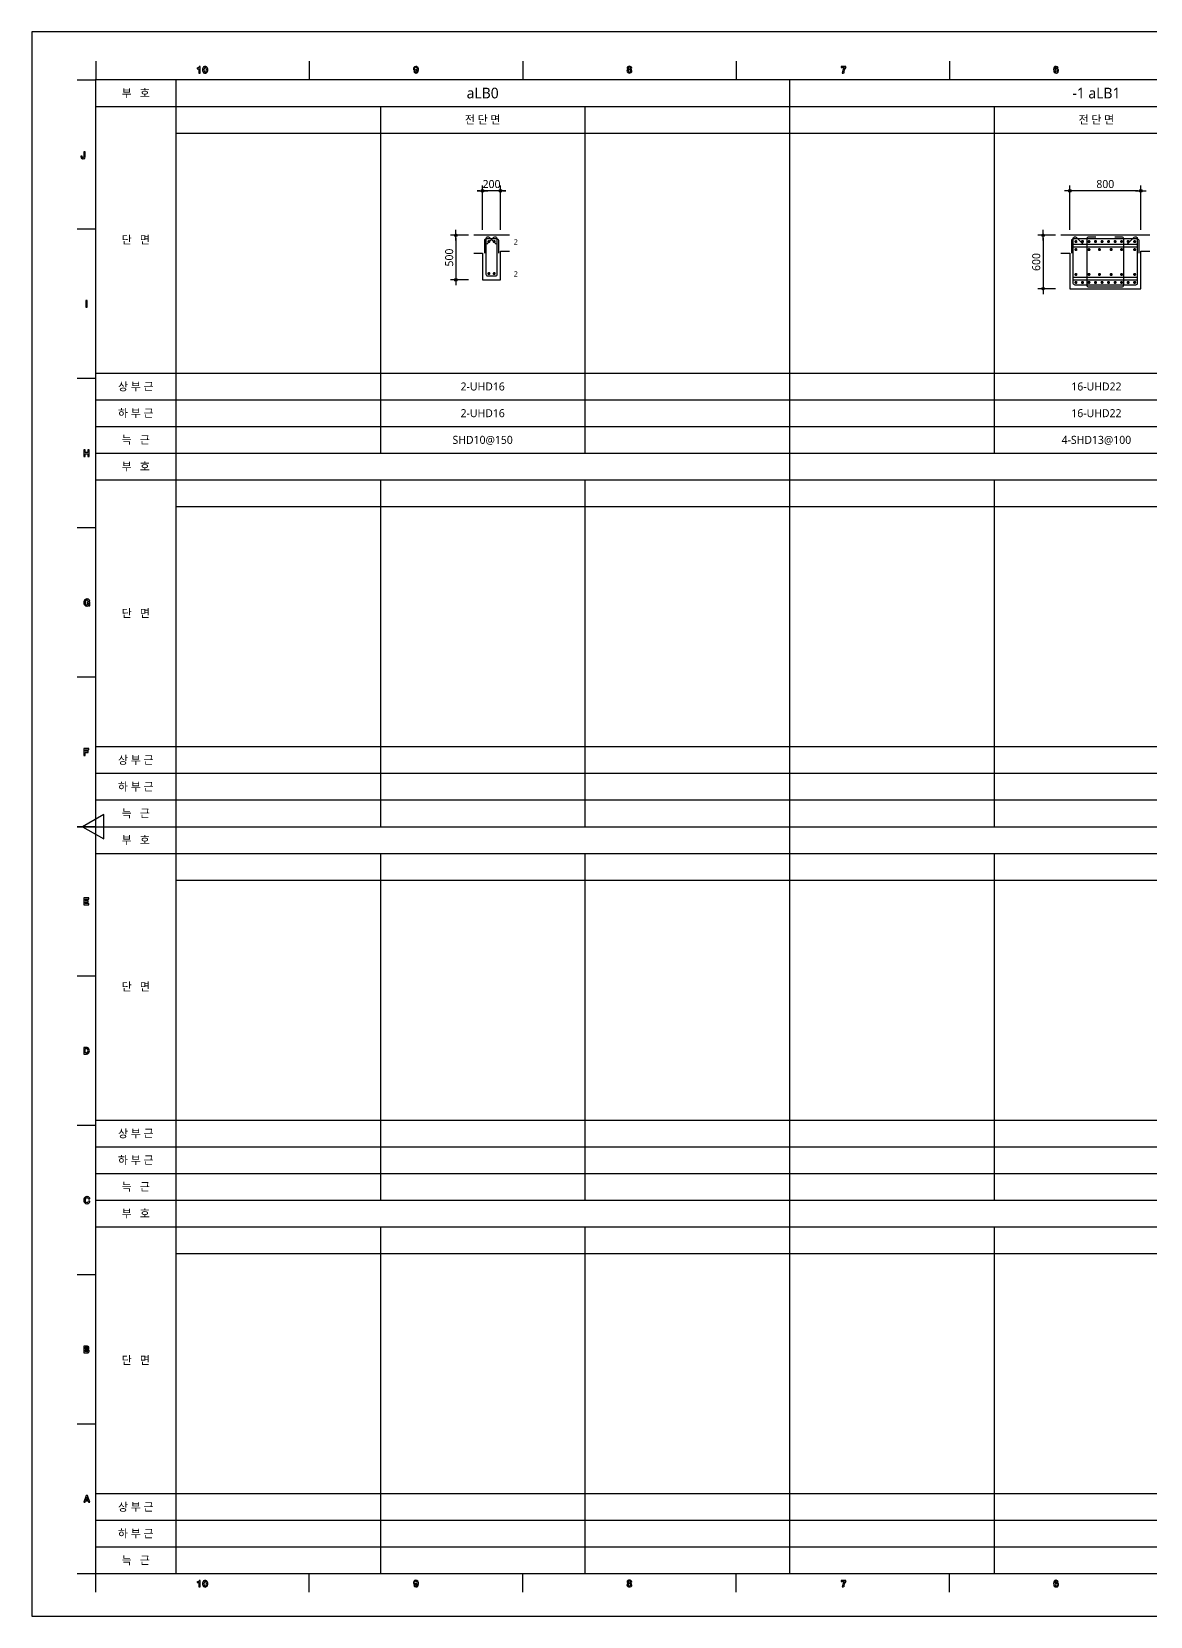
# Model space of a CAD drawing. Header units: millimetres. Extents: x 0 to 25200, y 0 to 17820.
# Drawn here: x 0 to 12576, y 0 to 17820 of the extents above; entities that cross this region are included whole.
import ezdxf
from ezdxf.enums import TextEntityAlignment as Align

# ---------------------------------------------------------------- set-up
doc = ezdxf.new("R2010")
doc.units = ezdxf.units.MM
doc.header["$LTSCALE"] = 30
doc.header["$PDMODE"] = 3
doc.linetypes.add('HIDDEN', pattern=[0.375, 0.25, -0.125])
doc.layers.get('Defpoints').update_dxf_attribs({"color": 145})
for name, color, linetype in [('BAR', 3, 'Continuous'), ('BAR2', 2, 'HIDDEN'), ('EDIT', 1, 'Continuous'), ('ELE', 1, 'Continuous'), ('ML', 4, 'Continuous'), ('sheet', 7, 'Continuous'), ('TEXT', 2, 'Continuous'), ('XR_SHEET (구조)$0$sheet', 7, 'Continuous')]:
    doc.layers.add(name, color=color, linetype=linetype)
doc.styles.add('GHS', font='simplex.shx', dxfattribs={"width": 0.8, "bigfont": 'ghs.shx'})
doc.styles.add('kiahn', font='malgun.ttf')
doc.dimstyles.new('S_30', dxfattribs={"dimscale": 30, "dimtxt": 3, "dimasz": 1, "dimexe": 2, "dimexo": 2, "dimgap": 1, "dimtad": 1, "dimdec": 0, "dimzin": 0, "dimdsep": 46, "dimtxsty": 'GHS', "dimblk1": 'DD', "dimblk2": 'DD', "dimsah": 1, "dimcen": 2.5, "dimdle": 8, "dimclrd": 256, "dimclre": 256, "dimclrt": 2, "dimadec": 0, "dimazin": 0, "dimtfac": 1, "dimtdec": 0, "dimtix": 1, "dimtmove": 2, "dimatfit": 3, "dimldrblk": 'DD', "dimfxl": 1, "dimtolj": 1, "dimtzin": 0, "dimarcsym": 0})

# ---------------------------------------------------------------- blocks, each defined once
blk = doc.blocks.new('XR_SHEET (구조)$0$A3-SHEET')
at = {"layer": 'XR_SHEET (구조)$0$sheet', "color": 8, "linetype": 'Continuous'}
for p, q in [((12, 291.5), (12, 288)), ((52, 291.5), (52, 288)), ((92, 291.5), (92, 288)), ((132, 291.5), (132, 288)), ((172, 291.5), (172, 288)), ((31, 290.22), (31, 290.07)), ((31, 290.07), (31.33, 290.07)), ((31.33, 290.07), (31.33, 289.25)), ((31.33, 289.25), (31.58, 289.25)), ((31.58, 290.46), (31.35, 290.46)), ((31.58, 289.25), (31.58, 290.46)), ((71.78, 289.55), (71.59, 289.55)), ((72, 290.5), (71.95, 290.5)), ((71.98, 289.25), (72.02, 289.25)), ((152.54, 290.47), (151.69, 290.47)), ((151.69, 290.47), (151.69, 290.26)), ((151.69, 290.26), (152.31, 290.26)), ((151.86, 289.25), (152.14, 289.25)), ((152.55, 290.26), (152.54, 290.47)), ((191.98, 290.5), (191.93, 290.5)), ((191.95, 289.25), (192, 289.25)), ((192.17, 290.2), (192.36, 290.2)), ((8.5, 288), (12, 288)), ((9.2, 273.69), (9.2, 273.53)), ((9.44, 273.69), (9.2, 273.69)), ((9.44, 273.53), (9.44, 273.69)), ((10.02, 274.47), (9.75, 274.47)), ((9.75, 274.47), (9.75, 273.53)), ((10.02, 273.53), (10.02, 274.47)), ((12, 260), (8.5, 260)), ((10.39, 246.63), (10.12, 246.63)), ((10.12, 246.63), (10.12, 245.37)), ((10.39, 245.37), (10.39, 246.63)), ((10.12, 245.37), (10.39, 245.37)), ((12, 232), (8.5, 232)), ((10.02, 218.63), (9.75, 218.63)), ((9.75, 218.63), (9.75, 217.37)), ((9.75, 217.37), (10.02, 217.37)), ((10.02, 218.1), (10.02, 218.63)), ((10.5, 218.1), (10.02, 218.1)), ((10.02, 217.37), (10.02, 217.9)), ((10.02, 217.9), (10.5, 217.9)), ((10.77, 218.63), (10.5, 218.63)), ((10.5, 218.63), (10.5, 218.1)), ((10.5, 217.9), (10.5, 217.37)), ((10.5, 217.37), (10.77, 217.37)), ((10.77, 217.37), (10.77, 218.63)), ((12, 204), (8.5, 204)), ((10.38, 190.67), (10.3, 190.67)), ((10.64, 190.23), (10.9, 190.27)), ((10.32, 189.33), (10.38, 189.33)), ((10.9, 190.05), (10.39, 190.05)), ((10.39, 190.05), (10.39, 189.84)), ((10.39, 189.84), (10.69, 189.84)), ((10.69, 189.5), (10.7, 189.38)), ((10.7, 189.38), (10.9, 189.38)), ((10.9, 189.38), (10.9, 190.05)), ((12, 176), (8.5, 176)), ((10.69, 162.64), (9.75, 162.64)), ((9.75, 162.64), (9.75, 161.36)), ((9.75, 161.36), (10.02, 161.36)), ((10.02, 162.14), (10.02, 162.42)), ((10.02, 162.42), (10.69, 162.42)), ((10.61, 162.14), (10.02, 162.14)), ((10.02, 161.36), (10.02, 161.92)), ((10.02, 161.92), (10.61, 161.92)), ((10.61, 161.92), (10.61, 162.14)), ((10.69, 162.42), (10.69, 162.64)), ((12, 148), (8.5, 148)), ((10.68, 134.64), (9.75, 134.64)), ((9.75, 134.64), (9.75, 133.36)), ((10.02, 134.14), (10.02, 134.42)), ((10.02, 134.42), (10.68, 134.42)), ((10.61, 134.14), (10.02, 134.14)), ((10.02, 133.58), (10.02, 133.92)), ((10.02, 133.92), (10.61, 133.92)), ((10.61, 133.92), (10.61, 134.14)), ((10.68, 134.42), (10.68, 134.64)), ((9.75, 133.36), (10.68, 133.36)), ((10.68, 133.58), (10.02, 133.58)), ((10.68, 133.36), (10.68, 133.58)), ((12, 120), (8.5, 120)), ((10.28, 106.64), (9.75, 106.64)), ((9.75, 106.64), (9.75, 105.36)), ((9.75, 105.36), (10.26, 105.36)), ((10.02, 105.58), (10.02, 106.44)), ((10.02, 106.44), (10.24, 106.44)), ((10.23, 105.58), (10.02, 105.58)), ((12, 92), (8.5, 92)), ((10.38, 78.67), (10.3, 78.67)), ((10.32, 77.33), (10.38, 77.33)), ((10.64, 78.23), (10.9, 78.27)), ((10.9, 77.8), (10.64, 77.8)), ((12, 64), (8.5, 64)), ((10.44, 50.64), (9.75, 50.64)), ((9.75, 50.64), (9.75, 49.36)), ((9.75, 49.36), (10.44, 49.36)), ((10.02, 50.14), (10.02, 50.44)), ((10.02, 50.44), (10.34, 50.44)), ((10.34, 50.14), (10.02, 50.14)), ((10.02, 49.61), (10.02, 49.95)), ((10.02, 49.95), (10.34, 49.95)), ((10.34, 49.61), (10.02, 49.61)), ((12, 36), (8.5, 36)), ((10.2, 22.63), (9.75, 21.37)), ((9.75, 21.37), (10.02, 21.37)), ((10.02, 21.37), (10.1, 21.65)), ((10.1, 21.65), (10.56, 21.65)), ((10.15, 21.84), (10.33, 22.42)), ((10.5, 21.84), (10.15, 21.84)), ((10.45, 22.63), (10.2, 22.63)), ((10.33, 22.42), (10.5, 21.84)), ((10.91, 21.37), (10.45, 22.63)), ((10.56, 21.65), (10.64, 21.37)), ((10.64, 21.37), (10.91, 21.37)), ((8.5, 8), (12, 8)), ((12, 4.5), (12, 8)), ((31, 6.47), (31, 6.32)), ((31, 6.32), (31.33, 6.32)), ((31.33, 6.32), (31.33, 5.5)), ((31.58, 6.71), (31.35, 6.71)), ((31.58, 5.5), (31.58, 6.71)), ((52, 4.5), (52, 8)), ((72, 6.75), (71.95, 6.75)), ((92, 4.5), (92, 8)), ((132, 4.5), (132, 8)), ((152.54, 6.72), (151.69, 6.72)), ((151.69, 6.72), (151.69, 6.51)), ((151.69, 6.51), (152.31, 6.51)), ((152.55, 6.51), (152.54, 6.72)), ((172, 4.5), (172, 8)), ((191.98, 6.75), (191.93, 6.75)), ((192.17, 6.45), (192.36, 6.45)), ((31.33, 5.5), (31.58, 5.5)), ((71.78, 5.8), (71.59, 5.8)), ((71.98, 5.5), (72.02, 5.5)), ((151.86, 5.5), (152.14, 5.5)), ((191.95, 5.5), (192, 5.5))]:
    blk.add_line(p, q, dxfattribs=at)
at = {"layer": 'XR_SHEET (구조)$0$sheet', "color": 7, "linetype": 'Continuous'}
for p, q in [((13.5, 150.3), (9.5, 148)), ((13.5, 145.7), (13.5, 150.3)), ((9.5, 148), (13.5, 145.7))]:
    blk.add_line(p, q, dxfattribs=at)
at = {"layer": 'XR_SHEET (구조)$0$sheet', "color": 3, "linetype": 'Continuous'}
blk.add_line((8.5, 148), (14.5, 148), dxfattribs=at)
at = {"layer": 'XR_SHEET (구조)$0$sheet', "color": 253, "linetype": 'Continuous'}
blk.add_lwpolyline([(0, 0), (420, 0), (420, 297), (0, 297)], close=True, dxfattribs=at)
at = {"layer": 'XR_SHEET (구조)$0$sheet', "color": 3, "linetype": 'Continuous', "const_width": 0.25}
blk.add_lwpolyline([(12, 288), (412, 288), (412, 8), (12, 8)], close=True, dxfattribs=at)
at = {"layer": 'XR_SHEET (구조)$0$sheet', "color": 8, "linetype": 'Continuous'}
for centre, major_axis, start_param, end_param in [((30.81, 291.11), (0.641, 0.641), 4.135685, 4.388931), ((31.11, 290.52), (-0.177, 0.177), 2.818028, 3.677565), ((33, 289.86), (0.707, 0.707), 2.056325, 2.657877), ((32.5, 290.01), (-0.337, 0.337), -0.785348, 0.485561), ((32.5, 289.7), (-0.337, 0.337), 1.087024, 2.356149), ((33.25, 289.86), (-0.707, 0.707), 0.504094, 1.066702), ((32.49, 290.07), (0.15, 0.15), 5.779093, 8.358074), ((32.49, 289.64), (-0.15, 0.15), 1.066706, 3.645683), ((32.5, 290.01), (0.337, 0.337), 5.797659, 7.068568), ((32.5, 289.7), (-0.337, 0.337), 2.356205, 3.625331), ((31.74, 289.86), (-0.707, 0.707), 3.645687, 4.208295), ((32, 289.86), (-0.707, 0.707), 3.625305, 4.226864), ((71.95, 290.07), (-0.3, 0.3), -0.785448, 1.23258), ((71.93, 290.11), (0.299, 0.299), 2.908878, 4.728418), ((71.98, 289.65), (-0.283, 0.283), 1.038055, 2.356169), ((71.98, 290.1), (0.159, 0.159), 5.497787, 11.780972), ((71.95, 289.6), (0.124, 0.124), 2.64587, 3.589722), ((71.99, 289.71), (0.204, 0.204), 3.589836, 3.946256), ((71.99, 289.71), (-0.204, 0.204), 2.37534, 2.693312), ((72, 290.07), (0.3, 0.3), 6.126354, 7.068689), ((72.02, 289.65), (0.283, 0.283), 3.927, 4.847765), ((72.02, 289.6), (0.124, 0.124), 4.264172, 4.884671), ((71.92, 289.67), (0.212, 0.212), 4.884662, 5.335878), ((71.49, 289.76), (-0.524, 0.524), 3.737451, 4.002345), ((71.83, 289.95), (0.453, 0.453), 5.736661, 6.126286), ((71.96, 289.7), (-0.338, 0.338), 3.277118, 3.614064), ((71.53, 289.87), (-0.672, 0.672), 3.577802, 4.165806), ((111.85, 289.61), (0.23, 0.23), 1.012991, 2.3562), ((111.85, 289.61), (0.23, 0.23), 2.35625, 3.415819), ((111.84, 290.2), (0.194, 0.194), 1.258615, 3.704007), ((112, 289.88), (0.446, 0.446), 3.415784, 3.927006), ((112, 289.88), (-0.446, 0.446), -0.785441, -0.312277), ((111.93, 289.66), (0.133, 0.133), 1.340213, 3.372176), ((111.93, 290.18), (-0.11, 0.11), -0.329349, 1.900146), ((112, 289.55), (-0.221, 0.221), -1.340214, -0.230582), ((112, 289.76), (0.221, 0.221), 3.372182, 4.481799), ((112, 290.04), (0.221, 0.221), 0.32935, 1.241446), ((112, 290.32), (0.221, 0.221), 3.470647, 4.401003), ((112, 289.88), (0.446, 0.446), 0.312266, 0.785426), ((112, 289.88), (-0.446, 0.446), 2.356169, 2.867387), ((112.07, 290.18), (0.11, 0.11), 4.417599, 6.612501), ((112.07, 289.66), (-0.133, 0.133), 2.911001, 4.94298), ((112.16, 290.2), (-0.194, 0.194), 2.579238, 5.024635), ((112.15, 289.61), (-0.23, 0.23), 3.926922, 5.270132), ((112.15, 289.61), (-0.23, 0.23), 2.867452, 3.927021), ((153.23, 289.25), (-0.964, 0.964), -0.051025, 0.785425), ((153.59, 289.25), (1.02, 1.02), 1.582428, 2.356179), ((192.42, 289.87), (-0.672, 0.672), 0.436267, 1.02427), ((192.12, 289.8), (0.453, 0.453), 2.594979, 2.984604), ((191.99, 290.05), (0.338, 0.338), 1.706186, 2.043133), ((191.93, 290.1), (0.283, 0.283), 0.785377, 1.706141), ((191.95, 289.67), (0.3, 0.3), 2.984649, 3.926984), ((192.46, 289.99), (-0.524, 0.524), 0.595693, 0.860587), ((192.02, 289.64), (0.299, 0.299), 6.050455, 7.869994), ((192.03, 290.08), (0.212, 0.212), 1.743126, 2.194342), ((191.98, 289.65), (0.159, 0.159), 5.497787, 11.780972), ((191.93, 290.15), (0.124, 0.124), 1.122274, 1.742773), ((191.96, 290.04), (0.204, 0.204), 0.804607, 1.122579), ((191.96, 290.04), (0.204, 0.204), 0.448256, 0.804676), ((191.98, 290.1), (-0.283, 0.283), 4.179613, 5.497727), ((192, 289.67), (-0.3, 0.3), 2.35615, 4.374177), ((192, 290.15), (0.124, 0.124), 5.787574, 6.731426), ((9.55, 273.53), (-0.243, 0.243), 0.786921, 2.212812), ((9.55, 273.53), (-0.0773, 0.0773), 0.78537, 2.262424), ((9.61, 274.2), (-0.552, 0.552), 2.262308, 2.402002), ((9.64, 273.53), (-0.0773, 0.0773), 2.402094, 3.92695), ((9.67, 273.53), (-0.244, 0.244), 2.587591, 3.92405), ((9.61, 273.97), (0.552, 0.552), 3.783601, 4.10793), ((10.53, 190), (-0.552, 0.552), 0.187981, 0.785391), ((10.32, 190.14), (0.376, 0.376), 0.823676, 1.758777), ((10.78, 190), (-0.544, 0.544), 0.502054, 0.780686), ((10.35, 190.13), (0.226, 0.226), 0.796058, 2.094888), ((10.35, 190.13), (-0.227, 0.227), -1.412977, -0.774745), ((10.38, 190.14), (0.376, 0.376), 6.095201, 7.068588), ((10.39, 190.18), (0.177, 0.177), 5.689566, 6.441181), ((10.17, 190), (-0.552, 0.552), 4.275189, 4.524415), ((10.53, 190), (0.552, 0.552), 2.356193, 2.953599), ((10.32, 189.86), (-0.376, 0.376), 1.382812, 2.356199), ((10.78, 190), (-0.544, 0.544), 0.780647, 1.11952), ((10.35, 189.87), (-0.227, 0.227), 1.184246, 2.322306), ((10.35, 189.89), (0.24, 0.24), 3.893101, 5.370037), ((10.39, 189.67), (0.244, 0.244), 3.892702, 4.964125), ((10.23, 105.89), (0.221, 0.221), 3.927026, 5.227892), ((10.24, 106.12), (-0.221, 0.221), 4.162488, 5.497777), ((10.26, 105.86), (0.353, 0.353), 3.926966, 4.90874), ((10.28, 106.14), (-0.353, 0.353), 4.387572, 5.497803), ((9.78, 106.02), (-0.552, 0.552), 3.657022, 4.162463), ((10.03, 106.02), (-0.552, 0.552), 3.337995, 4.387584), ((10.53, 78), (-0.552, 0.552), 0.188057, 0.785467), ((10.53, 78), (0.552, 0.552), 2.356128, 2.953534), ((10.32, 78.14), (-0.376, 0.376), -0.205078, 0.187974), ((10.32, 77.86), (-0.376, 0.376), 1.382854, 2.356242), ((10.78, 78), (0.544, 0.544), 2.072708, 2.351339), ((10.78, 78), (0.544, 0.544), 2.351455, 2.690328), ((10.32, 78.14), (0.376, 0.376), 0.823693, 1.365743), ((10.35, 78.13), (-0.226, 0.226), -0.774737, 0.524092), ((10.35, 77.87), (0.227, 0.227), 2.755033, 3.893093), ((10.35, 77.87), (-0.228, 0.228), 2.327631, 2.39573), ((10.35, 78.13), (0.227, 0.227), 0.157788, 0.79602), ((10.35, 77.87), (0.228, 0.228), 3.966528, 4.575718), ((10.38, 78.14), (0.376, 0.376), 6.095191, 7.068578), ((10.38, 77.86), (0.376, 0.376), 3.926974, 4.900362), ((10.39, 78.18), (-0.177, 0.177), 4.118611, 4.870226), ((10.39, 77.81), (-0.177, 0.177), 3.004878, 3.863785), ((10.17, 78), (0.552, 0.552), 5.845958, 6.095184), ((10.37, 77.86), (0.379, 0.379), 4.902799, 5.377802), ((10.44, 50.34), (-0.21, 0.21), 3.491852, 5.497772), ((10.34, 50.29), (0.105, 0.105), 5.431733, 7.068582), ((10.34, 50.29), (0.105, 0.105), 3.927006, 5.431816), ((10.34, 49.78), (-0.121, 0.121), 3.962903, 5.497788), ((10.34, 49.78), (-0.121, 0.121), 2.356141, 3.962878), ((10.44, 50.34), (-0.21, 0.21), 2.335122, 3.491967), ((10.44, 49.7), (0.243, 0.243), 5.878909, 7.085647), ((10.44, 49.7), (-0.243, 0.243), 2.356199, 4.307501), ((30.81, 7.36), (0.641, 0.641), 4.135685, 4.388931), ((31.11, 6.77), (-0.177, 0.177), 2.818028, 3.677565), ((33, 6.11), (0.707, 0.707), 2.056325, 2.657877), ((32.5, 6.26), (-0.337, 0.337), -0.785348, 0.485561), ((33.25, 6.11), (-0.707, 0.707), 0.504094, 1.066702), ((32.49, 6.32), (0.15, 0.15), 5.779093, 8.358074), ((32.5, 6.26), (0.337, 0.337), 5.797659, 7.068568), ((31.74, 6.11), (-0.707, 0.707), 3.645687, 4.208295), ((32, 6.11), (-0.707, 0.707), 3.625305, 4.226864), ((71.95, 6.32), (-0.3, 0.3), -0.785448, 1.23258), ((71.93, 6.36), (0.299, 0.299), 2.908878, 4.728418), ((71.98, 6.35), (0.159, 0.159), 5.497787, 11.780972), ((72, 6.32), (0.3, 0.3), 6.126354, 7.068689), ((71.49, 6.01), (-0.524, 0.524), 3.737451, 4.002345), ((71.83, 6.2), (0.453, 0.453), 5.736661, 6.126286), ((71.53, 6.12), (-0.672, 0.672), 3.577802, 4.165806), ((111.85, 5.86), (0.23, 0.23), 1.012991, 2.3562), ((111.84, 6.45), (0.194, 0.194), 1.258615, 3.704007), ((112, 6.13), (-0.446, 0.446), -0.785441, -0.312277), ((111.93, 5.91), (0.133, 0.133), 1.340213, 3.372176), ((111.93, 6.43), (-0.11, 0.11), -0.329349, 1.900146), ((112, 5.8), (-0.221, 0.221), -1.340214, -0.230582), ((112, 6.29), (0.221, 0.221), 0.32935, 1.241446), ((112, 6.57), (0.221, 0.221), 3.470647, 4.401003), ((112, 6.13), (0.446, 0.446), 0.312266, 0.785426), ((112.07, 6.43), (0.11, 0.11), 4.417599, 6.612501), ((112.07, 5.91), (-0.133, 0.133), 2.911001, 4.94298), ((112.16, 6.45), (-0.194, 0.194), 2.579238, 5.024635), ((112.15, 5.86), (-0.23, 0.23), 3.926922, 5.270132), ((153.23, 5.5), (-0.964, 0.964), -0.051025, 0.785425), ((153.59, 5.5), (1.02, 1.02), 1.582428, 2.356179), ((192.42, 6.12), (-0.672, 0.672), 0.436267, 1.02427), ((191.99, 6.3), (0.338, 0.338), 1.706186, 2.043133), ((191.93, 6.35), (0.283, 0.283), 0.785377, 1.706141), ((192.46, 6.24), (-0.524, 0.524), 0.595693, 0.860587), ((192.02, 5.89), (0.299, 0.299), 6.050455, 7.869994), ((192.03, 6.33), (0.212, 0.212), 1.743126, 2.194342), ((191.98, 5.9), (0.159, 0.159), 5.497787, 11.780972), ((191.93, 6.4), (0.124, 0.124), 1.122274, 1.742773), ((191.96, 6.29), (0.204, 0.204), 0.804607, 1.122579), ((191.96, 6.29), (0.204, 0.204), 0.448256, 0.804676), ((191.98, 6.35), (-0.283, 0.283), 4.179613, 5.497727), ((192, 5.92), (-0.3, 0.3), 2.35615, 4.374177), ((192, 6.4), (0.124, 0.124), 5.787574, 6.731426), ((32.5, 5.95), (-0.337, 0.337), 1.087024, 2.356149), ((32.49, 5.89), (-0.15, 0.15), 1.066706, 3.645683), ((32.5, 5.95), (-0.337, 0.337), 2.356205, 3.625331), ((71.98, 5.9), (-0.283, 0.283), 1.038055, 2.356169), ((71.95, 5.85), (0.124, 0.124), 2.64587, 3.589722), ((71.99, 5.96), (0.204, 0.204), 3.589836, 3.946256), ((71.99, 5.96), (-0.204, 0.204), 2.37534, 2.693312), ((72.02, 5.9), (0.283, 0.283), 3.927, 4.847765), ((72.02, 5.85), (0.124, 0.124), 4.264172, 4.884671), ((71.92, 5.92), (0.212, 0.212), 4.884662, 5.335878), ((71.96, 5.95), (-0.338, 0.338), 3.277118, 3.614064), ((111.85, 5.86), (0.23, 0.23), 2.35625, 3.415819), ((112, 6.13), (0.446, 0.446), 3.415784, 3.927006), ((112, 6.01), (0.221, 0.221), 3.372182, 4.481799), ((112, 6.13), (-0.446, 0.446), 2.356169, 2.867387), ((112.15, 5.86), (-0.23, 0.23), 2.867452, 3.927021), ((192.12, 6.05), (0.453, 0.453), 2.594979, 2.984604), ((191.95, 5.92), (0.3, 0.3), 2.984649, 3.926984)]:
    blk.add_ellipse(centre, major_axis=major_axis, ratio=1, start_param=start_param, end_param=end_param, dxfattribs=at)
blk = doc.blocks.new('XR_SHEET (구조)')
at = {"layer": 'XR_SHEET (구조)$0$sheet'}
blk.add_blockref('XR_SHEET (구조)$0$A3-SHEET', (0, 0), dxfattribs=at)
blk = doc.blocks.new('DD')
blk.add_line((-2, 0), (2, 0))
for radius in [0.5, 0.25]:
    blk.add_circle((0, 0), radius)
blk = doc.blocks.new('*D3')
at = {"layer": 'Defpoints', "color": 0, "transparency": 16777216}
for p in [(5070, 16030), (5070, 15530), (5270, 15530)]:
    blk.add_point(p, dxfattribs=at)
at = {"layer": 'EDIT', "lineweight": -2, "transparency": 16777216}
for p, q in [((5070, 15590), (5070, 16090)), ((5270, 15590), (5270, 16090)), ((5040, 16030), (5010, 16030)), ((5270, 16030), (5070, 16030)), ((5300, 16030), (5330, 16030))]:
    blk.add_line(p, q, dxfattribs=at)
at = {"layer": 'EDIT', "lineweight": -2, "transparency": 16777216, "xscale": 30, "yscale": 30, "zscale": 30}
blk.add_blockref('DD', (5070, 16030), dxfattribs=at)
at = {"layer": 'EDIT', "lineweight": -2, "transparency": 16777216, "xscale": 30, "yscale": 30, "zscale": 30, "rotation": 180}
blk.add_blockref('DD', (5270, 16030), dxfattribs=at)
at = {"layer": 'EDIT', "color": 2, "transparency": 16777216, "insert": (5170, 16106), "char_height": 90, "attachment_point": 5, "style": 'kiahn'}
blk.add_mtext('\\A1;200', dxfattribs=at)
blk = doc.blocks.new('*D4')
at = {"layer": 'Defpoints', "color": 0, "transparency": 16777216}
for p in [(4970, 15530), (4770, 15030), (4970, 15030)]:
    blk.add_point(p, dxfattribs=at)
at = {"layer": 'EDIT', "lineweight": -2, "transparency": 16777216}
for p, q in [((4910, 15530), (4710, 15530)), ((4770, 15500), (4770, 15060)), ((4910, 15030), (4710, 15030))]:
    blk.add_line(p, q, dxfattribs=at)
at = {"layer": 'EDIT', "lineweight": -2, "transparency": 16777216, "xscale": 30, "yscale": 30, "zscale": 30}
for p, rotation in [((4770, 15530), 90), ((4770, 15030), 270)]:
    blk.add_blockref('DD', p, dxfattribs=dict(at, rotation=rotation))
at = {"layer": 'EDIT', "color": 2, "transparency": 16777216, "insert": (4694, 15280), "char_height": 90, "attachment_point": 5, "rotation": 90, "style": 'kiahn'}
blk.add_mtext('\\A1;500', dxfattribs=at)
blk = doc.blocks.new('*D5')
at = {"layer": 'Defpoints', "color": 0, "transparency": 16777216}
for p in [(11670, 16030), (11670, 15530), (12470, 15530)]:
    blk.add_point(p, dxfattribs=at)
at = {"layer": 'EDIT', "lineweight": -2, "transparency": 16777216}
for p, q in [((11670, 15590), (11670, 16090)), ((12470, 15590), (12470, 16090)), ((12440, 16030), (11700, 16030))]:
    blk.add_line(p, q, dxfattribs=at)
at = {"layer": 'EDIT', "lineweight": -2, "transparency": 16777216, "xscale": 30, "yscale": 30, "zscale": 30, "rotation": 180}
blk.add_blockref('DD', (11670, 16030), dxfattribs=at)
at = {"layer": 'EDIT', "lineweight": -2, "transparency": 16777216, "xscale": 30, "yscale": 30, "zscale": 30}
blk.add_blockref('DD', (12470, 16030), dxfattribs=at)
at = {"layer": 'EDIT', "color": 2, "transparency": 16777216, "insert": (12070, 16106), "char_height": 90, "attachment_point": 5, "style": 'kiahn'}
blk.add_mtext('\\A1;800', dxfattribs=at)
blk = doc.blocks.new('*D6')
at = {"layer": 'Defpoints', "color": 0, "transparency": 16777216}
for p in [(11570, 15530), (11370, 14930), (11570, 14930)]:
    blk.add_point(p, dxfattribs=at)
at = {"layer": 'EDIT', "lineweight": -2, "transparency": 16777216}
for p, q in [((11510, 15530), (11310, 15530)), ((11370, 15500), (11370, 14960)), ((11510, 14930), (11310, 14930))]:
    blk.add_line(p, q, dxfattribs=at)
at = {"layer": 'EDIT', "lineweight": -2, "transparency": 16777216, "xscale": 30, "yscale": 30, "zscale": 30}
for p, rotation in [((11370, 15530), 90), ((11370, 14930), 270)]:
    blk.add_blockref('DD', p, dxfattribs=dict(at, rotation=rotation))
at = {"layer": 'EDIT', "color": 2, "transparency": 16777216, "insert": (11294, 15230), "char_height": 90, "attachment_point": 5, "rotation": 90, "style": 'kiahn'}
blk.add_mtext('\\A1;600', dxfattribs=at)

msp = doc.modelspace()

# ---------------------------------------------------------------- linework, layer by layer
at = {"layer": 'BAR'}
for points in [[(5116.9, 15429.9), (5195.9, 15508.9, -0.6681786), (5230, 15494.7), (5230, 15090, -0.4142136), (5210, 15070), (5130, 15070, -0.4142136), (5110, 15090), (5110, 15494.7, -0.6681786), (5144.1, 15508.9), (5223.1, 15429.9)], [(12316.9, 15429.9), (12395.9, 15508.9, -0.6681786), (12430, 15494.7), (12430, 14990, -0.4142136), (12410, 14970), (11730, 14970, -0.4142136), (11710, 14990), (11710, 15494.7, -0.6681786), (11744.1, 15508.9), (11823.1, 15429.9)], [(11962.4, 15510), (11882.4, 15510, 0.4142136), (11862.4, 15490), (11862.4, 14970, 0.4142136), (11882.4, 14950), (12257.6, 14950, 0.4142136), (12277.6, 14970), (12277.6, 15490, 0.4142136), (12257.6, 15510), (12177.6, 15510)], [(5250, 15330), (5250, 15470, 0.4142136), (5230, 15490), (5110, 15490, 0.4142136), (5090, 15470), (5090, 15330)], [(12450, 15330), (12450, 15470, 0.4142136), (12430, 15490), (11710, 15490, 0.4142136), (11690, 15470), (11690, 15330)]]:
    msp.add_lwpolyline(points, format="xyb", dxfattribs=at)
at = {"layer": 'BAR', "const_width": 17.5}
for points in [[(5131.3, 15460, 1), (5148.8, 15460, 1)], [(5191.3, 15460, 1), (5208.8, 15460, 1)], [(11731.3, 15460, 1), (11748.8, 15460, 1)], [(11731.3, 15370, 1), (11748.8, 15370, 1)], [(11804.6, 15460, 1), (11822.1, 15460, 1)], [(11877.9, 15460, 1), (11895.4, 15460, 1)], [(11877.9, 15370, 1), (11895.4, 15370, 1)], [(11951.3, 15460, 1), (11968.8, 15460, 1)], [(11995.3, 15370, 1), (12012.8, 15370, 1)], [(12024.6, 15460, 1), (12042.1, 15460, 1)], [(12097.9, 15460, 1), (12115.4, 15460, 1)], [(12127.3, 15370, 1), (12144.8, 15370, 1)], [(12171.3, 15460, 1), (12188.8, 15460, 1)], [(12244.6, 15460, 1), (12262.1, 15460, 1)], [(12244.6, 15370, 1), (12262.1, 15370, 1)], [(12317.9, 15460, 1), (12335.4, 15460, 1)], [(12391.3, 15460, 1), (12408.8, 15460, 1)], [(12391.3, 15370, 1), (12408.8, 15370, 1)], [(5131.3, 15100, 1), (5148.8, 15100, 1)], [(5191.3, 15100, 1), (5208.8, 15100, 1)], [(11731.3, 15090, 1), (11748.8, 15090, 1)], [(11731.3, 15000, 1), (11748.8, 15000, 1)], [(11804.6, 15000, 1), (11822.1, 15000, 1)], [(11877.9, 15090, 1), (11895.4, 15090, 1)], [(11877.9, 15000, 1), (11895.4, 15000, 1)], [(11951.3, 15000, 1), (11968.8, 15000, 1)], [(11995.3, 15090, 1), (12012.8, 15090, 1)], [(12024.6, 15000, 1), (12042.1, 15000, 1)], [(12097.9, 15000, 1), (12115.4, 15000, 1)], [(12127.3, 15090, 1), (12144.8, 15090, 1)], [(12171.3, 15000, 1), (12188.8, 15000, 1)], [(12244.6, 15090, 1), (12262.1, 15090, 1)], [(12244.6, 15000, 1), (12262.1, 15000, 1)], [(12317.9, 15000, 1), (12335.4, 15000, 1)], [(12391.3, 15090, 1), (12408.8, 15090, 1)], [(12391.3, 15000, 1), (12408.8, 15000, 1)]]:
    msp.add_lwpolyline(points, format="xyb", close=True, dxfattribs=at)
at = {"layer": 'BAR2'}
for points in [[(11710, 15430), (12430, 15430)], [(11710, 15400), (12430, 15400)], [(11710, 15060), (12430, 15060)], [(11710, 15030), (12430, 15030)]]:
    msp.add_lwpolyline(points, dxfattribs=at)
at = {"layer": 'ELE'}
for points in [[(5370, 15530), (5270, 15530), (5070, 15530), (4970, 15530)], [(12570, 15530), (12470, 15530), (11670, 15530), (11570, 15530)], [(4970, 15330), (5070, 15330), (5070, 15080), (5070, 15030), (5270, 15030), (5270, 15100), (5270, 15350), (5370, 15350)], [(11570, 15330), (11670, 15330), (11670, 14980), (11670, 14930), (12470, 14930), (12470, 15000), (12470, 15350), (12570, 15350)]]:
    msp.add_lwpolyline(points, dxfattribs=at)
at = {"layer": 'ML', "color": 3}
for points in [[(1620, 17280), (1620, 480)], [(8520, 17280), (8520, 480)], [(720, 13080), (22320, 13080)], [(720, 8880), (22320, 8880)], [(720, 4680), (22320, 4680)]]:
    msp.add_lwpolyline(points, dxfattribs=at)
at = {"layer": 'ML'}
for points in [[(720, 16980), (22320, 16980)], [(3920, 16980), (3920, 13080)], [(6220, 16980), (6220, 13080)], [(10820, 16980), (10820, 13080)], [(720, 13980), (22320, 13980)], [(720, 12780), (22320, 12780)], [(3920, 12780), (3920, 8880)], [(6220, 12780), (6220, 8880)], [(10820, 12780), (10820, 8880)], [(720, 9780), (22320, 9780)], [(720, 8580), (22320, 8580)], [(3920, 8580), (3920, 4680)], [(6220, 8580), (6220, 4680)], [(10820, 8580), (10820, 4680)], [(720, 5580), (22320, 5580)], [(720, 4380), (22320, 4380)], [(3920, 4380), (3920, 480)], [(6220, 4380), (6220, 480)], [(10820, 4380), (10820, 480)], [(720, 1380), (22320, 1380)]]:
    msp.add_lwpolyline(points, dxfattribs=at)
at = {"layer": 'ML', "color": 1}
for points in [[(1620, 16680), (22320, 16680)], [(720, 13680), (22320, 13680)], [(720, 13380), (22320, 13380)], [(1620, 12480), (22320, 12480)], [(720, 9480), (22320, 9480)], [(720, 9180), (22320, 9180)], [(1620, 8280), (22320, 8280)], [(720, 5280), (22320, 5280)], [(720, 4980), (22320, 4980)], [(1620, 4080), (22320, 4080)], [(720, 1080), (22320, 1080)], [(720, 780), (22320, 780)]]:
    msp.add_lwpolyline(points, dxfattribs=at)

# ---------------------------------------------------------------- block references
at = {"layer": 'sheet', "xscale": 60.00000000003136, "yscale": 60.00000000003136, "zscale": 60.00000000003136}
msp.add_blockref('XR_SHEET (구조)', (0, 0), dxfattribs=at)

# ---------------------------------------------------------------- texts
at = {"layer": 'EDIT', "style": 'kiahn'}
for s, height, p in [('aLB0', 120, (5070, 17130)), ('-1 aLB1', 120, (11970, 17130)), ('전 단 면', 90, (5070, 16830)), ('전 단 면', 90, (11970, 16830)), ('2-UHD16', 90, (5070, 13830)), ('16-UHD22', 90, (11970, 13830)), ('2-UHD16', 90, (5070, 13530)), ('16-UHD22', 90, (11970, 13530)), ('SHD10@150', 90, (5070, 13230)), ('4-SHD13@100', 90, (11970, 13230))]:
    msp.add_text(s, height=height, dxfattribs=at).set_placement(p, align=Align.MIDDLE_CENTER)
for p in [(5420, 15425), (5420, 15065)]:
    msp.add_text('2', height=60, dxfattribs=at).set_placement(p)
at = {"layer": 'TEXT', "style": 'kiahn'}
for s, p in [('부   호', (1170, 17130)), ('단   면', (1170, 15480)), ('상 부 근', (1170, 13830)), ('하 부 근', (1170, 13530)), ('늑   근', (1170, 13230)), ('부   호', (1170, 12930)), ('단   면', (1170, 11280)), ('상 부 근', (1170, 9630)), ('하 부 근', (1170, 9330)), ('늑   근', (1170, 9030)), ('부   호', (1170, 8730)), ('단   면', (1170, 7080)), ('상 부 근', (1170, 5430)), ('하 부 근', (1170, 5130)), ('늑   근', (1170, 4830)), ('부   호', (1170, 4530)), ('단   면', (1170, 2880)), ('상 부 근', (1170, 1230)), ('하 부 근', (1170, 930)), ('늑   근', (1170, 630))]:
    msp.add_text(s, height=90, dxfattribs=at).set_placement(p, align=Align.MIDDLE_CENTER)

# ---------------------------------------------------------------- dimensions: what is measured, and where the dimension line sits
at = {"layer": 'EDIT'}
for base, p1, p2, picture, middle in [((5070, 16030), (5270, 15530), (5070, 15530), '*D3', (5170, 16106.5)), ((11670, 16030), (12470, 15530), (11670, 15530), '*D5', (12070, 16106.5))]:
    dim = msp.add_linear_dim(base=base, p1=p1, p2=p2, dimstyle='S_30', override={"dimtxsty": 'kiahn', "dimfxl": 2}, dxfattribs=at)
    dim.commit()
    dim.dimension.update_dxf_attribs({"geometry": picture, "text_midpoint": middle})
for base, p1, p2, picture, middle in [((4770, 15030), (4970, 15530), (4970, 15030), '*D4', (4693.5, 15280)), ((11370, 14930), (11570, 15530), (11570, 14930), '*D6', (11293.5, 15230))]:
    dim = msp.add_linear_dim(base=base, p1=p1, p2=p2, angle=90, dimstyle='S_30', override={"dimtxsty": 'kiahn', "dimfxl": 2}, dxfattribs=at)
    dim.commit()
    dim.dimension.update_dxf_attribs({"geometry": picture, "text_midpoint": middle})

doc.saveas('drawing.dxf')
